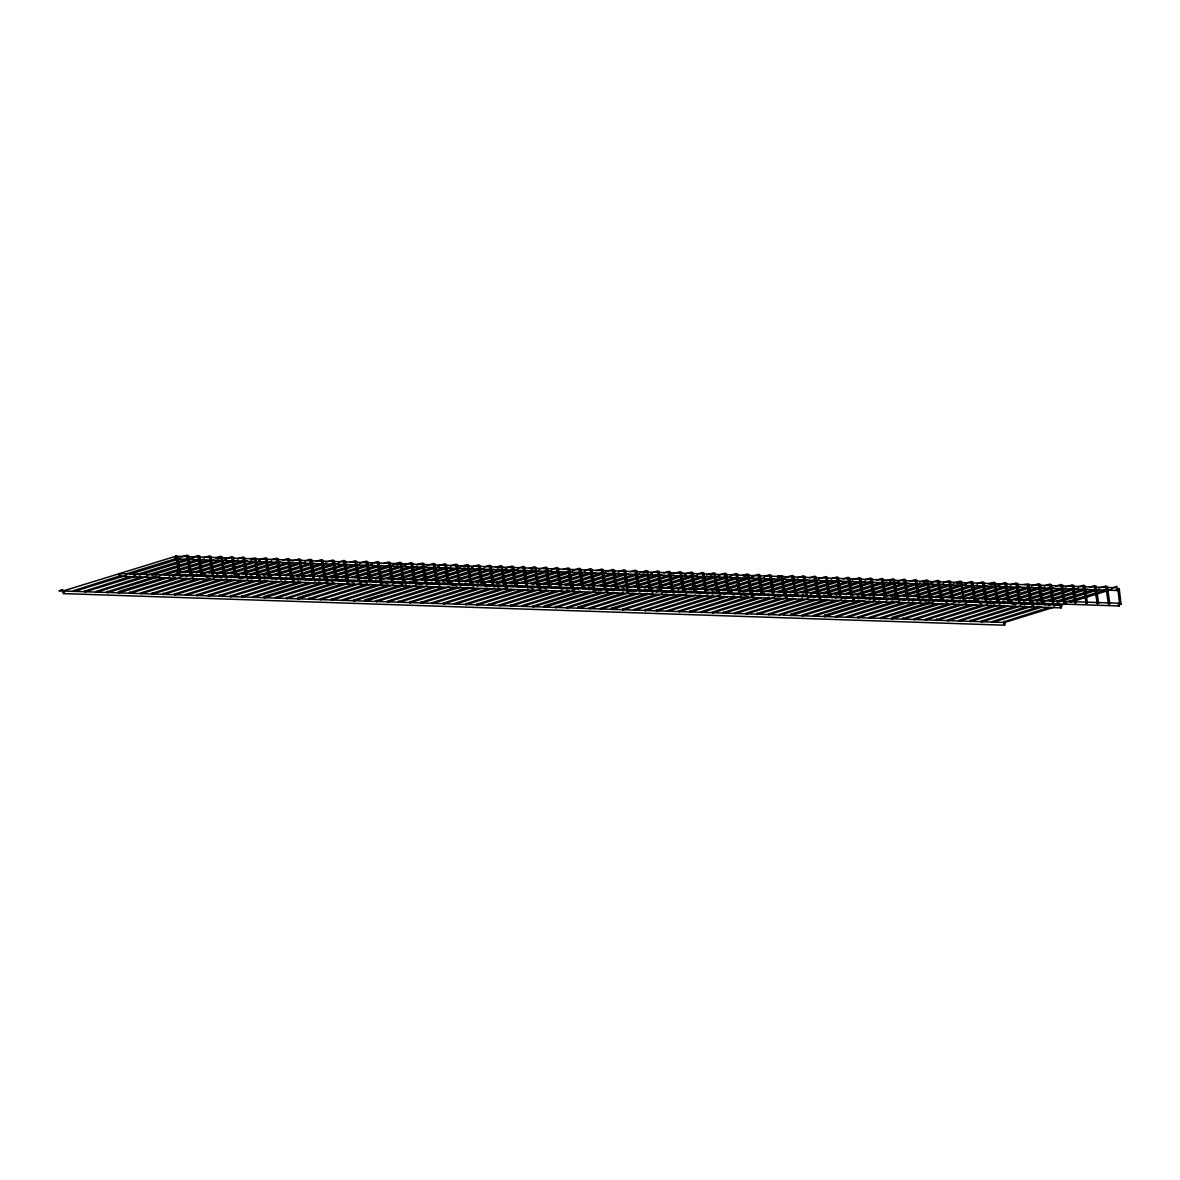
<?xml version="1.0" encoding="UTF-8"?>
<svg xmlns="http://www.w3.org/2000/svg" width="1180" height="1180" viewBox="0 0 1180 1180"><rect width="100%" height="100%" fill="white"/><g stroke="black" fill="none" stroke-linecap="round" stroke-linejoin="round"><path stroke-width="1.5" d="M1003.826 624.117L1005.242 622.686L1004.873 625.208L63.691 593.614L62.643 592.537L63.381 590.9L64.428 591.976L63.691 593.614M119.121 592.788L118.266 591.8L118.767 592.98L169.242 577.404M264.777 597.67L264.276 596.505L264.04 597.655M298.393 598.806L297.891 597.626L297.64 598.776M365.623 601.062L364.768 600.074L365.269 601.24L415.744 585.678M544.895 607.081L544.393 605.9L544.142 607.051M578.51 608.202L577.654 607.213L578.156 608.393L628.63 592.832M612.11 609.337L611.27 608.349L611.771 609.514L662.246 593.953M791.396 615.355L790.88 614.175L790.644 615.326M824.997 616.476L824.496 615.296L824.26 616.447M119.932 576.283L120.67 574.63L119.623 573.554L118.885 575.191L119.932 576.283L1061.115 607.862L1061.852 606.225L1060.805 605.134L581.932 589.071M175.864 556.208L175.127 557.845L176.174 558.937L1117.357 590.516L1118.109 588.879L1117.047 587.802L175.864 556.208L176.926 557.299L176.174 558.937M177.634 571.651L176.882 573.288L177.944 574.365L1119.127 605.96L1119.864 604.322L1118.817 603.231L177.634 571.651L178.681 572.728L177.944 574.365M176.675 557.196L178.446 572.683L179.817 572.506L178.033 556.842M179.817 572.506L178.446 572.683M187.074 556.591L189.641 573.052L191.027 572.875L188.608 555.736L187.089 555.161L180.127 557.314M191.027 572.875L189.641 573.052M198.284 556.96L200.851 573.436L202.222 573.259L199.818 556.105L198.299 555.544L191.322 557.698M202.222 573.259L200.851 573.436M209.48 557.344L212.061 573.804L213.433 573.628L211.014 556.488L209.509 555.913L204.273 557.535M213.433 573.628L212.061 573.804M217.208 558.789L221.368 557.919L223.256 574.188L224.643 574.011L222.224 556.857L220.704 556.296L215.483 557.904M224.643 574.011L223.256 574.188M231.885 558.096L234.466 574.557L235.838 574.38L233.434 557.24L231.914 556.665L224.938 558.819M235.838 574.38L234.466 574.557M243.095 558.465L245.661 574.94L247.048 574.763L244.629 557.609L243.124 557.049L237.888 558.656M247.048 574.763L245.661 574.94M250.824 559.91L254.983 559.04L256.871 575.309L258.243 575.132L255.839 557.993L250.839 558.494M258.243 575.132L256.871 575.309M265.5 559.217L268.081 575.692L269.453 575.516L267.034 558.361L265.53 557.801L258.553 559.954M269.453 575.516L268.081 575.692M276.71 559.586L279.276 576.061L280.663 575.884L278.244 558.745L276.74 558.17L271.503 559.792M280.663 575.884L279.276 576.061M287.92 559.969L290.487 576.445L291.858 576.268L289.454 559.114L287.935 558.553L282.713 560.161M291.858 576.268L290.487 576.445M299.115 560.338L302.331 576.622M292.168 561.075L299.145 558.922L300.649 559.497L302.434 576.843M310.325 560.721L312.892 577.197L314.278 577.02L311.859 559.866L310.34 559.305L305.119 560.913M314.278 577.02L312.892 577.197M321.521 561.09L324.102 577.566L325.474 577.389L323.069 560.249L321.55 559.674L316.329 561.297M325.474 577.389L324.102 577.566M332.731 561.474L335.297 577.935L336.683 577.772L334.265 560.618L332.76 560.058L325.783 562.211M336.683 577.772L335.297 577.935M343.941 561.842L346.507 578.318L347.879 578.141L345.475 560.987L343.955 560.426L338.734 562.049M347.879 578.141L346.507 578.318M355.136 562.226L357.717 578.687L359.089 578.525L356.685 561.37L355.165 560.81L349.929 562.418M359.089 578.525L357.717 578.687M366.346 562.595L368.912 579.07L370.299 578.893L367.88 561.739L366.375 561.178L359.399 563.332M377.556 562.978L380.122 579.439L381.494 579.277L379.09 562.123L377.57 561.562L370.608 563.716M388.751 563.347L391.332 579.823L392.704 579.646L390.285 562.491L388.781 561.931L383.544 563.553M396.48 564.807L400.64 563.937L402.527 580.191L403.752 580.132L401.495 562.875L399.976 562.314L393.014 564.468M411.171 564.099L413.738 580.575L415.109 580.398L412.705 563.244L411.186 562.683L404.209 564.837M415.109 580.398L413.738 580.575M422.366 564.483L424.933 580.944L426.319 580.781L423.9 563.627L422.396 563.067L417.16 564.674M426.319 580.781L424.933 580.944M433.576 564.851L436.143 581.327L437.529 581.15L435.11 563.996L433.591 563.435L426.629 565.589M437.529 581.15L436.143 581.327M444.772 565.235L447.353 581.696L448.725 581.534L446.32 564.379L444.801 563.819L437.824 565.972M448.725 581.534L447.353 581.696M455.981 565.604L459.182 581.888M450.775 565.81L456.011 564.188L457.516 564.748L459.3 582.109M463.711 567.064L467.87 566.194L469.758 582.448L471.13 582.286L468.726 565.131L467.206 564.571L460.244 566.725M471.13 582.286L469.758 582.448M478.387 566.356L480.968 582.832L482.34 582.654L479.921 565.5L478.416 564.94L471.44 567.093M482.34 582.654L480.968 582.832M489.597 566.739L492.163 583.2L493.55 583.038L491.131 565.884L489.626 565.323L484.39 566.931M493.55 583.038L492.163 583.2M497.326 568.185L501.485 567.315L503.373 583.584L504.745 583.407L502.341 566.253L500.822 565.692L495.6 567.315M504.745 583.407L503.373 583.584M512.002 567.492L514.583 583.952L515.793 583.894L513.536 566.636L512.032 566.076L505.055 568.229M523.212 567.86L525.779 584.336L527.165 584.159L524.746 567.005L523.227 566.444L518.005 568.067M527.165 584.159L525.779 584.336M530.926 569.321L535.101 568.45L536.989 584.705L538.36 584.543L535.956 567.388L534.437 566.828L529.215 568.436M538.36 584.543L536.989 584.705M545.617 568.613L548.184 585.088L549.57 584.911L547.151 567.757L545.647 567.197L538.67 569.35M549.57 584.911L548.184 585.088M556.827 568.996L559.394 585.457L560.766 585.295L558.361 568.141L556.842 567.58L551.621 569.188M560.766 585.295L559.394 585.457M568.023 569.365L570.604 585.841L571.976 585.663L569.571 568.509L568.052 567.949L562.816 569.571M571.976 585.663L570.604 585.841M579.233 569.748L581.799 586.209L583.186 586.047L580.767 568.893L579.262 568.332L572.285 570.486M583.186 586.047L581.799 586.209M590.443 570.117L593.009 586.593L594.381 586.416L591.976 569.262L590.457 568.701L585.236 570.324M594.381 586.416L593.009 586.593M601.638 570.5L604.219 586.962L605.591 586.799L603.172 569.645L601.667 569.085L596.431 570.692M605.591 586.799L604.219 586.962M612.848 570.869L615.414 587.345L616.801 587.168L614.382 570.014L612.863 569.453L605.9 571.607M616.801 587.168L615.414 587.345M624.058 571.253L626.624 587.714L627.834 587.655L625.592 570.397L624.073 569.837L618.851 571.445M635.253 571.622L637.82 588.097L639.206 587.92L636.787 570.766L635.283 570.206L630.046 571.828M639.206 587.92L637.82 588.097M642.982 573.082L647.142 572.212L649.029 588.466L650.401 588.304L647.997 571.15L646.478 570.589L639.516 572.743M650.401 588.304L649.029 588.466M657.658 572.374L660.24 588.85L661.611 588.673L659.207 571.518L657.688 570.958L650.711 573.111M668.868 572.757L671.435 589.218L672.821 589.056L670.402 571.902L668.898 571.341L663.662 572.949M680.078 573.126L682.645 589.602L684.017 589.425L681.612 572.271L680.093 571.71L673.131 573.864M691.274 573.51L693.855 589.971L695.226 589.808L692.808 572.654L691.303 572.094L684.326 574.232M695.226 589.808L693.855 589.971M702.484 573.878L705.05 590.354L706.437 590.177L704.018 573.023L702.513 572.462L697.277 574.085M706.437 590.177L705.05 590.354M710.213 575.339L714.372 574.468L716.26 590.723L717.632 590.561L715.227 573.406L713.708 572.846L706.731 574.985M717.632 590.561L716.26 590.723M724.889 574.63L727.47 591.106L728.842 590.929L726.423 573.775L724.918 573.215L717.942 575.368M728.842 590.929L727.47 591.106M736.099 575.014L738.665 591.475L740.052 591.313L737.633 574.159L736.114 573.598L730.892 575.206M740.052 591.313L738.665 591.475M743.813 576.46L747.987 575.589L749.875 591.859L751.247 591.682L748.843 574.527L747.324 573.967L742.102 575.589M751.247 591.682L749.875 591.859M758.504 575.766L761.071 592.227L762.457 592.065L760.038 574.911L758.534 574.35L751.557 576.489M762.457 592.065L761.071 592.227M769.714 576.135L772.281 592.611L773.652 592.434L771.248 575.279L769.729 574.719L764.507 576.341M773.652 592.434L772.281 592.611M777.428 577.595L781.588 576.725L783.49 592.98L784.862 592.817L782.458 575.663L777.458 576.179M784.862 592.817L783.49 592.98M792.119 576.887L795.32 593.171M785.172 577.625L792.149 575.471L793.653 576.032L795.438 593.378M803.329 577.271L805.896 593.732L807.267 593.57L804.863 576.415L803.344 575.855L798.123 577.463M807.267 593.57L805.896 593.732M814.525 577.639L817.106 594.115L818.477 593.938L816.058 576.784L814.554 576.224L809.318 577.846M818.477 593.938L817.106 594.115M825.735 578.023L828.301 594.484L829.688 594.322L827.269 577.168L825.749 576.607L818.787 578.746M829.688 594.322L828.301 594.484M836.93 578.392L839.511 594.868L840.883 594.691L838.479 577.536L836.959 576.976L831.738 578.584M840.883 594.691L839.511 594.868M848.14 578.775L850.706 595.236L852.093 595.074L849.674 577.92L848.169 577.359L842.933 578.967M852.093 595.074L850.706 595.236M859.35 579.144L861.916 595.62L863.288 595.443L860.884 578.288L859.365 577.728L852.403 579.881M863.288 595.443L861.916 595.62M870.545 579.528L873.126 595.989L874.498 595.826L872.094 578.672L870.575 578.111L865.338 579.719M874.498 595.826L873.126 595.989M881.755 579.896L884.322 596.372L885.708 596.195L883.289 579.041L881.785 578.48L876.548 580.088M885.708 596.195L884.322 596.372M889.484 581.342L893.644 580.472L895.532 596.741L896.903 596.578L894.499 579.424L892.98 578.864L886.018 581.003M896.903 596.578L895.532 596.741M904.16 580.649L906.742 597.124L908.113 596.947L905.694 579.793L904.19 579.233L897.213 581.386M908.113 596.947L906.742 597.124M915.37 581.032L917.937 597.493L919.323 597.331L916.904 580.177L915.385 579.616L910.163 581.224M919.323 597.331L917.937 597.493M923.099 582.477L927.259 581.607L929.147 597.876L930.519 597.7L928.114 580.545L926.595 579.985L919.618 582.138M930.519 597.7L929.147 597.876M937.775 581.784L940.357 598.245L941.729 598.083L939.31 580.929L937.805 580.368L930.828 582.507M941.729 598.083L940.357 598.245M948.986 582.153L951.552 598.629L952.938 598.452L950.519 581.298L949 580.737L943.779 582.345M956.7 583.599L960.874 582.728L963.396 598.806M953.234 583.259L960.21 581.121L961.73 581.681L963.5 599.027M971.391 582.905L973.957 599.381L975.344 599.204L972.925 582.05L971.42 581.489L964.444 583.643M982.601 583.289L985.167 599.75L986.539 599.588L984.135 582.433L982.615 581.873L977.394 583.481M986.539 599.588L985.167 599.75M990.315 584.734L994.475 583.864L996.377 600.133L997.749 599.956L995.33 582.802L993.826 582.242L988.589 583.849M997.749 599.956L996.377 600.133M1005.006 584.041L1007.573 600.502L1008.959 600.34L1006.54 583.186L1005.036 582.625L998.059 584.764M1008.959 600.34L1007.573 600.502M1016.216 584.41L1018.783 600.885L1020.154 600.709L1017.75 583.554L1016.231 582.994L1011.009 584.601M1020.154 600.709L1018.783 600.885M1027.411 584.793L1029.993 601.254L1031.364 601.092L1028.945 583.938L1023.945 584.439M1031.364 601.092L1029.993 601.254M1038.621 585.162L1041.188 601.638L1042.574 601.461L1040.155 584.307L1038.636 583.746L1031.674 585.9M1042.574 601.461L1041.188 601.638M1049.817 585.546L1052.398 602.006L1053.77 601.844L1051.365 584.69L1049.846 584.13L1044.625 585.737M1053.77 601.844L1052.398 602.006M1061.027 585.914L1063.593 602.39L1064.98 602.213L1062.561 585.059L1061.056 584.498L1055.82 586.106M1064.98 602.213L1063.593 602.39M1072.237 586.298L1074.803 602.759L1076.175 602.597L1073.771 585.442L1072.251 584.882L1065.289 587.021M1076.175 602.597L1074.803 602.759M1083.432 586.667L1086.013 603.142L1087.385 602.965L1084.981 585.811L1083.461 585.25L1078.225 586.858M1087.385 602.965L1086.013 603.142M1094.642 587.05L1097.208 603.511L1098.595 603.349L1096.176 586.195L1094.671 585.634L1089.435 587.242M1098.595 603.349L1097.208 603.511M1105.852 587.419L1108.418 603.895L1109.79 603.718L1107.386 586.563L1105.867 586.003L1098.905 588.156M1109.79 603.718L1108.418 603.895M1117.858 588.791L1119.628 604.263L1121 604.101L1119.215 588.422M1121 604.101L1119.628 604.263M63.189 590.428L62.245 589.912L62.747 591.091L176.499 556.016M120.862 575.589L73.352 590.767L73.957 591.475L126.157 575.368M128.576 577.05L84.547 591.15L85.152 591.844L135.626 576.283M85.152 591.844L85.004 590.487M141.526 576.887L95.757 591.519L96.362 592.227L146.836 576.651M156.217 576.179L106.967 591.903L107.557 592.596L159.772 576.489M107.557 592.596L107.409 591.239M175.142 578.008L129.372 592.655L129.977 593.348L180.437 577.787M129.977 593.348L129.815 591.991M186.337 578.392L140.567 593.024L141.172 593.732L193.387 577.625M195.806 579.306L151.778 593.407L152.382 594.101L202.857 578.539M152.382 594.101L152.22 592.744M210.497 578.598L162.988 593.776L163.592 594.469L214.052 578.908M163.592 594.469L163.43 593.112M221.693 578.982L174.183 594.159L174.788 594.853L227.003 578.746M174.788 594.853L174.64 593.496M231.162 579.896L185.393 594.528L185.998 595.222L234.731 580.206M240.617 580.811L196.603 594.912L197.193 595.605L247.667 580.044M197.193 595.605L197.045 594.248M253.567 580.649L207.798 595.28L208.403 595.974L260.618 579.881M266.518 580.486L219.008 595.664L219.613 596.357L268.332 581.327M219.613 596.357L219.451 595M275.973 581.401L230.218 596.033L230.808 596.726L281.283 581.165M230.808 596.726L230.661 595.369M287.183 581.77L241.413 596.416L242.018 597.11L294.233 581.003M242.018 597.11L241.856 595.753M300.133 581.607L252.623 596.785L253.228 597.478L301.947 582.463M320.798 582.905L275.029 597.537L275.633 598.231L327.848 582.138M333.748 582.743L286.239 597.921L286.843 598.614L335.562 583.584M286.843 598.614L286.681 597.257M354.413 584.026L308.644 598.673L309.249 599.366L361.449 583.259M309.249 599.366L309.086 598.009M367.364 583.864L319.854 599.042L320.444 599.735L370.918 584.174M375.078 585.324L331.049 599.425L331.654 600.119L382.128 584.557M331.654 600.119L331.506 598.762M388.028 585.162L342.259 599.794L342.864 600.487L393.324 584.926M402.719 584.454L353.454 600.178L354.059 600.871L406.274 584.764M354.059 600.871L353.911 599.514M421.644 586.283L375.874 600.93L376.479 601.623L426.939 586.062M376.479 601.623L376.317 600.266M432.839 586.667L387.07 601.299L387.674 601.992L439.889 585.9M442.308 587.566L398.279 601.682L398.884 602.375L449.359 586.814M398.884 602.375L398.722 601.018M456.999 586.873L409.49 602.051L410.079 602.744L460.554 587.183M410.079 602.744L409.932 601.387M468.195 587.256L420.685 602.434L421.29 603.128L473.505 587.021M421.29 603.128L421.142 601.771M475.924 588.702L431.895 602.803L432.5 603.496L481.219 588.481M487.119 589.071L443.105 603.187L443.695 603.88L494.169 588.319M443.695 603.88L443.547 602.523M500.069 588.923L454.3 603.555L454.905 604.249L507.12 588.156M511.279 589.292L465.51 603.924L466.115 604.632L514.834 589.602M466.115 604.632L465.952 603.275M522.475 589.675L476.705 604.308L477.31 605.001L527.784 589.44M477.31 605.001L477.163 603.644M533.685 590.044L487.915 604.676L488.52 605.384L540.735 589.277M488.52 605.384L488.358 604.027M546.635 589.882L499.125 605.06L499.73 605.753L548.449 590.738M554.349 591.327L510.321 605.428L510.925 606.137L561.4 590.575M510.925 606.137L510.778 604.779M569.04 590.634L521.53 605.812L522.135 606.505L574.336 590.413M580.25 591.018L532.74 606.181L533.331 606.889L582.065 591.859M533.331 606.889L533.183 605.517M600.915 592.301L555.146 606.933L555.75 607.641L607.951 591.534M555.75 607.641L555.588 606.269M613.865 592.139L566.341 607.317L566.946 608.01L617.42 592.449M634.53 593.422L588.761 608.069L589.366 608.762L639.826 593.201M647.466 593.275L599.956 608.438L600.561 609.146L652.776 593.038M668.146 594.558L622.376 609.19L622.966 609.898L673.441 594.337M622.966 609.898L622.819 608.526M681.081 594.396L633.572 609.573L634.176 610.267L686.391 594.174M688.81 595.841L644.782 609.942L645.386 610.65L695.846 595.089M645.386 610.65L645.224 609.278M701.746 595.679L655.977 610.326L656.582 611.019L707.056 595.457M656.582 611.019L656.434 609.662M712.956 596.062L667.187 610.694L667.792 611.402L720.007 595.295M722.426 596.977L678.397 611.078L679.001 611.771L727.721 596.741M735.361 596.815L689.592 611.447L690.197 612.154L740.671 596.593M690.197 612.154L690.049 610.783M748.312 596.652L700.802 611.83L701.407 612.523L753.622 596.431M757.781 597.567L712.012 612.199L712.617 612.907L761.336 597.876M768.977 597.936L723.207 612.582L723.812 613.275L774.287 597.714M723.812 613.275L723.665 611.919M780.187 598.319L734.417 612.951L735.022 613.659L787.222 597.552M793.137 598.157L745.627 613.335L746.217 614.028L794.951 598.998M802.592 599.071L756.823 613.703L757.427 614.411L807.902 598.85M757.427 614.411L757.28 613.04M813.802 599.44L768.033 614.087L768.637 614.78L820.838 598.688M826.752 599.278L779.228 614.456L779.833 615.163L828.567 600.133M847.417 600.576L801.648 615.208L802.253 615.916L854.453 599.809M860.353 600.413L812.843 615.591L813.448 616.284L863.922 600.723M881.032 601.697L835.263 616.344L835.853 617.037L886.327 601.476M893.968 601.534L846.458 616.712L847.063 617.42L899.278 601.313M901.697 602.995L857.668 617.096L858.273 617.789L908.733 602.228M858.273 617.789L858.111 616.432M914.633 602.832L868.863 617.465L869.468 618.173L919.943 602.611M929.324 602.125L880.073 617.848L880.678 618.541L932.893 602.449M935.298 604.116L891.726 617.553L891.49 618.703M948.248 603.953L902.479 618.6L903.084 619.294L953.558 603.732M903.084 619.294L902.936 617.937M959.458 604.337L913.689 618.969L914.294 619.677L966.509 603.57M968.913 605.251L924.899 619.352L925.504 620.046L975.963 604.485M981.863 605.089L936.094 619.721L936.699 620.429L987.173 604.853M936.699 620.429L936.551 619.058M994.814 604.927L947.304 620.105L947.909 620.798L1000.109 604.706M1004.269 605.841L958.514 620.474L959.104 621.182L1007.838 606.151M1015.479 606.21L969.709 620.857L970.314 621.55L1020.788 605.989M970.314 621.55L970.167 620.193M1026.688 606.594L980.919 621.226L981.524 621.934L1033.724 605.827M1039.639 606.432L992.115 621.609L992.719 622.303L1041.453 607.272M1049.094 607.346L1003.325 621.978L1003.929 622.686L1054.404 607.11M1003.929 622.686L1003.767 621.314M62.584 589.735L59 590.841L779.862 614.942M126.083 573.981L176.631 558.391M129.638 574.291L180.112 558.73M133.812 575.427L186.101 559.305M139.107 575.206L193.063 558.568M146.748 575.265L199.051 559.143M152.043 575.044L204.258 558.951M159.698 575.102L206.766 560.589M164.994 574.881L213.728 559.866M118.62 591.608L162.191 578.171M169.168 576.017L219.716 560.441M172.722 576.341L179.685 574.188M184.906 572.58L226.663 559.703M180.363 576.4L185.599 574.793M192.576 572.639L232.667 560.279M185.658 576.179L192.62 574.026M196.101 572.949L237.873 560.072M193.314 576.238L198.55 574.63M203.771 573.008L242.121 561.193M196.868 576.548L205.571 573.864M209.052 572.802L247.343 560.987M214.981 573.392L253.331 561.562M206.338 577.463L213.3 575.324M216.781 574.247L260.279 560.825M213.978 577.522L219.215 575.914M224.436 574.306L266.267 561.4M219.274 577.3L226.236 575.162M231.457 573.539L271.489 561.208M226.929 577.359L232.165 575.751M237.387 574.144L277.477 561.783M230.483 577.684L239.186 574.999M242.667 573.923L280.958 562.123M238.139 577.743L241.62 576.666M250.337 573.981L286.947 562.683M239.953 578.598L246.915 576.445M250.381 575.368L292.153 562.491M247.594 578.657L252.83 577.035M258.051 575.427L299.882 562.536M251.148 578.967L259.851 576.283M263.332 575.206L305.104 562.329M258.804 579.026L265.766 576.887M271.002 575.265L311.092 562.904M264.099 578.805L271.061 576.666M276.282 575.044L314.573 563.244M271.754 578.864L275.235 577.787M283.952 575.102L320.547 563.819M275.294 579.188L280.516 577.581M285.737 575.958L325.769 563.627M281.209 579.778L286.43 578.171M291.667 576.563L331.757 564.188M284.764 580.103L293.466 577.418M296.947 576.341L338.719 563.465M292.419 580.162L299.381 578.008M304.617 576.4L344.707 564.04M297.714 579.941L304.676 577.787M309.898 576.179L348.174 564.365M305.355 580L310.591 578.392M317.568 576.238L354.162 564.94M308.909 580.309L314.131 578.702M319.352 577.094L359.384 564.748M264.276 596.505L307.847 583.067M314.824 580.914L320.046 579.292M325.282 577.684L367.113 564.792M264.423 597.862L314.898 582.3M318.379 581.224L327.081 578.539M330.562 577.463L372.334 564.586M326.019 581.283L332.996 579.144M338.232 577.522L378.323 565.161M331.329 581.062L338.291 578.923M341.772 577.846L381.789 565.5M338.97 581.121L345.947 578.982M351.183 577.359L387.777 566.076M342.525 581.445L347.746 579.823M354.708 577.684L392.999 565.869M297.891 597.626L341.463 584.189M346.699 582.581L353.661 580.427M358.897 578.82L398.988 566.444M298.038 598.983L348.513 583.422M351.994 582.36L358.956 580.206M364.178 578.598L405.95 565.722M359.635 582.419L366.611 580.265M371.848 578.657L411.938 566.297M364.93 582.197L371.892 580.044M375.373 578.967L417.145 566.09M372.585 582.256L377.821 580.634M383.043 579.026L421.393 567.197M376.14 582.566L381.361 580.958M388.323 578.805L426.614 567.005M380.299 583.702L387.276 581.548M392.512 579.941L432.603 567.58M385.609 583.481L392.571 581.327M397.793 579.719L439.55 566.843M393.25 583.54L400.226 581.386M405.463 579.778L445.553 567.418M398.545 583.318L405.507 581.179M410.728 579.557L450.76 567.226M406.2 583.377L413.177 581.239M416.658 580.162L453.268 568.863M409.755 583.702L416.717 581.548M421.939 579.941L460.229 568.126M365.107 599.883L408.693 586.445M415.67 584.292L420.891 582.684M426.127 581.076L466.218 568.701M419.225 584.601L426.187 582.463M431.408 580.855L473.165 567.978M426.865 584.675L432.101 583.053M439.063 580.914L479.154 568.539M432.16 584.454L439.122 582.3M442.603 581.224L484.375 568.347M439.816 584.513L445.052 582.891M450.273 581.283L488.623 569.453M445.111 584.292L452.073 582.138M455.554 581.062L493.845 569.262M451.025 584.882L454.507 583.805M461.483 581.666L499.833 569.837M452.84 585.737L459.787 583.584M465.009 581.976L506.781 569.099M460.48 585.796L467.457 583.643M470.938 582.581L512.769 569.675M465.775 585.575L472.738 583.436M476.219 582.36L517.99 569.483M473.431 585.634L478.652 584.026M483.889 582.419L522.239 570.589M476.986 585.959L485.688 583.274M489.169 582.197L527.46 570.383M484.641 586.018L488.122 584.941M495.099 582.787L533.434 570.958M486.44 586.858L493.402 584.72M496.883 583.643L538.655 570.766M494.096 586.932L499.317 585.31M504.553 583.702L548.125 570.264M497.65 587.242L506.353 584.557M509.834 583.481L551.606 570.604M505.305 587.301L512.268 585.147M517.504 583.54L557.594 571.179M512.341 586.549L517.563 584.941M522.784 583.318L561.061 571.518M518.241 587.139L521.737 586.062M530.454 583.377L567.049 572.094M521.796 587.463L527.018 585.841M532.239 584.233L572.271 571.887M527.711 588.053L532.932 586.445M538.169 584.838L578.259 572.462M531.266 588.363L539.968 585.693M543.449 584.616L585.221 571.74M538.906 588.437L545.883 586.283M551.119 584.675L591.21 572.3M544.216 588.215L551.178 586.062M556.4 584.454L594.676 572.639M551.856 588.274L557.093 586.652M564.07 584.513L600.664 573.215M555.411 588.584L560.633 586.976M565.854 585.369L605.886 573.023M561.326 589.189L566.548 587.566M571.784 585.959L613.615 573.052M566.621 588.968L573.583 586.814M577.064 585.737L618.836 572.861M572.521 589.558L579.498 587.404M584.734 585.796L624.825 573.436M577.817 589.336L584.779 587.183M588.26 586.121L628.291 573.775M585.472 589.395L592.449 587.242M597.67 585.634L632.539 574.881M589.026 589.72L594.248 588.097M601.21 585.959L639.501 574.144M544.393 605.9L587.965 592.463M593.186 590.856L600.163 588.702M605.399 587.094L645.49 574.719M544.541 607.258L595.015 591.696M598.496 590.62L605.458 588.481M610.679 586.873L652.437 573.981M606.137 590.693L613.113 588.54M618.35 586.932L658.44 574.557M611.432 590.472L618.394 588.319M621.875 587.242L661.906 574.896M619.087 590.531L624.323 588.909M629.545 587.301L667.895 575.471M622.642 590.841L627.863 589.233M634.825 587.08L673.116 575.279M577.994 607.022L623.32 593.053M626.801 591.976L633.778 589.823M639.014 588.215L679.105 575.855M632.111 591.755L639.073 589.602M644.295 587.994L686.052 575.117M639.752 591.814L646.729 589.661M651.95 588.053L692.041 575.692M645.047 591.593L652.009 589.44M657.231 587.832L697.262 575.486M652.702 591.652L659.679 589.499M663.16 588.437L699.77 577.138M656.257 591.962L661.479 590.354M668.441 588.215L706.731 576.4M611.609 608.157L655.195 594.72M662.157 592.567L667.393 590.959M672.615 589.336L712.72 576.976M665.726 592.876L672.674 590.738M677.895 589.13L719.667 576.238M673.367 592.95L678.603 591.327M685.565 589.189L725.656 576.814M678.662 592.714L685.624 590.575M689.105 589.499L730.877 576.622M686.318 592.788L691.539 591.165M696.775 589.558L735.125 577.728M691.613 592.567L696.834 590.944M702.056 589.336L740.332 577.536M697.513 593.157L701.009 592.08M706.23 590.472L746.321 578.111M699.327 594.012L706.289 591.859M711.511 590.251L753.283 577.374M706.982 594.071L713.959 591.918M717.44 590.841L759.271 577.949M712.278 593.85L719.24 591.696M722.721 590.634L764.492 577.743M719.933 593.909L725.154 592.301M730.391 590.693L768.74 578.864M723.488 594.219L732.19 591.549M735.671 590.472L773.947 578.657M741.586 591.062L779.936 579.233M732.942 595.133L739.904 592.994M743.385 591.918L785.157 579.041M740.598 595.207L745.819 593.584M751.055 591.976L794.627 578.539M744.152 595.517L752.855 592.832M756.336 591.755L798.108 578.879M751.793 595.576L758.769 593.422M764.006 591.814L804.096 579.454M758.843 594.823L764.065 593.201M769.271 591.593L807.562 579.793M764.743 595.413L768.239 594.337M776.956 591.652L813.551 580.368M768.298 595.723L773.519 594.115M778.741 592.508L818.773 580.162M774.213 596.328L779.434 594.72M784.671 593.098L824.761 580.737M777.767 596.638L786.47 593.953M789.951 592.891L831.723 580M785.408 596.711L792.385 594.558M797.621 592.935L837.712 580.575M790.703 596.475L797.665 594.337M802.887 592.729L841.178 580.914M798.359 596.549L803.595 594.927M810.557 592.788L847.166 581.489M801.913 596.859L807.135 595.251M810.616 594.174L852.388 581.298M807.828 597.464L813.05 595.841M818.286 594.233L860.117 581.327M813.123 597.227L820.085 595.089M823.566 594.012L865.323 581.135M819.023 597.832L826 595.679M831.221 594.071L871.327 581.711M824.319 597.611L831.281 595.457M834.762 594.396L873.053 582.581M831.974 597.67L837.21 596.062M844.172 593.909L879.041 583.156M835.529 597.98L840.75 596.372M845.971 594.764L886.003 582.419M790.88 614.175L834.467 600.738M841.443 598.585L846.665 596.977M851.901 595.354L891.992 582.994M791.043 615.532L841.517 599.971M844.998 598.894L851.96 596.755M857.182 595.148L898.939 582.256M852.639 598.968L859.615 596.815M864.837 595.192L904.927 582.832M857.934 598.732L864.896 596.593M868.377 595.517L908.408 583.171M865.589 598.806L870.811 597.183M876.047 595.576L914.397 583.746M869.144 599.115L874.365 597.508M881.327 595.354L919.618 583.554M824.496 615.296L869.822 601.328M873.303 600.251L880.28 598.098M885.502 596.49L925.607 584.13M824.658 616.668L875.132 601.107M878.613 600.03L885.561 597.876M890.782 596.269L932.554 583.392M886.254 600.089L894.971 597.404M898.452 596.328L938.543 583.967M891.549 599.868L898.511 597.714M903.733 596.106L943.764 583.761M899.204 599.927L904.426 598.319M909.662 596.697L946.272 585.413M902.759 600.236L907.981 598.629M914.942 596.49L953.219 584.675M908.659 600.841L913.895 599.234M919.117 597.611L959.207 585.25M912.214 601.151L919.176 599.012M922.657 597.936L966.169 584.513M919.869 601.225L925.091 599.602M932.067 597.449L972.158 585.088M925.164 600.989L932.126 598.85M935.607 597.773L977.379 584.897M932.819 601.062L938.041 599.44M943.277 597.832L979.887 586.549M938.115 600.827L943.336 599.219M948.558 597.611L986.834 585.811M944.015 601.431L947.511 600.355M952.732 598.747L992.823 586.386M891.888 618.925L942.348 603.364M945.829 602.287L952.791 600.133M958.013 598.525L999.785 585.649M953.484 602.346L960.461 600.192M965.683 598.585L1005.773 586.224M958.779 602.125L965.742 599.971M969.223 598.909L1010.995 586.018M966.435 602.183L971.656 600.576M976.893 598.953L1013.487 587.67M969.99 602.493L978.692 599.809M982.158 598.747L1020.449 586.932M986.347 599.868L1026.438 587.507M979.444 603.408L986.406 601.269M989.887 600.192L1031.659 587.316M987.1 603.467L992.321 601.859M997.557 600.251L1041.129 586.814M990.654 603.791L999.357 601.107M1002.838 600.03L1044.61 587.153M1000.05 603.319L1005.272 601.697M1010.508 600.089L1048.843 588.26M1003.59 603.629L1012.293 600.945M1015.774 599.868L1054.065 588.068M1011.245 603.688L1014.741 602.611M1021.703 600.458L1060.053 588.643M1013.06 604.544L1020.022 602.39M1023.503 601.313L1065.275 588.437M1020.715 604.602L1025.936 602.995M1031.173 601.372L1071.263 589.012M1024.27 604.912L1032.972 602.228M1036.453 601.166L1078.21 588.274M1031.91 604.971L1038.887 602.832M1044.108 601.21L1084.214 588.85M1037.205 604.75L1044.167 602.611M1049.389 601.004L1087.68 589.189M1044.861 604.824L1048.341 603.747M1057.059 601.048L1095.409 589.233M1048.415 605.134L1053.637 603.526M1057.118 602.449L1098.89 589.572M1054.33 605.724L1059.552 604.116M1064.788 602.508L1106.619 589.602M1111.84 587.994L1117.077 586.386M1059.625 605.502L1066.587 603.364M1070.068 602.287L1111.825 589.41M661.449 588.776L660.24 588.85M952.762 598.555L951.552 598.629M403.162 580L403.914 580.029M403.28 580.221L402.527 580.191M515.218 583.761L515.955 583.79M515.321 583.982L514.583 583.952M121.466 573.613L578.244 588.938M782.842 615.134L1004.563 622.48M975.344 599.204L973.957 599.381M964.134 598.835L962.762 598.998M796.072 593.186L794.686 593.363M684.017 589.425L682.645 589.602M672.821 589.056L671.435 589.218M627.996 587.552L626.624 587.714M459.935 581.902L458.548 582.079M392.704 579.646L391.332 579.823M381.494 579.277L380.122 579.439M370.299 578.893L368.912 579.07M303.068 576.637L301.697 576.814M1117.357 590.516L1116.31 589.44M1119.127 605.96L1118.065 604.868M1061.115 607.862L1060.068 606.786"/></g></svg>
